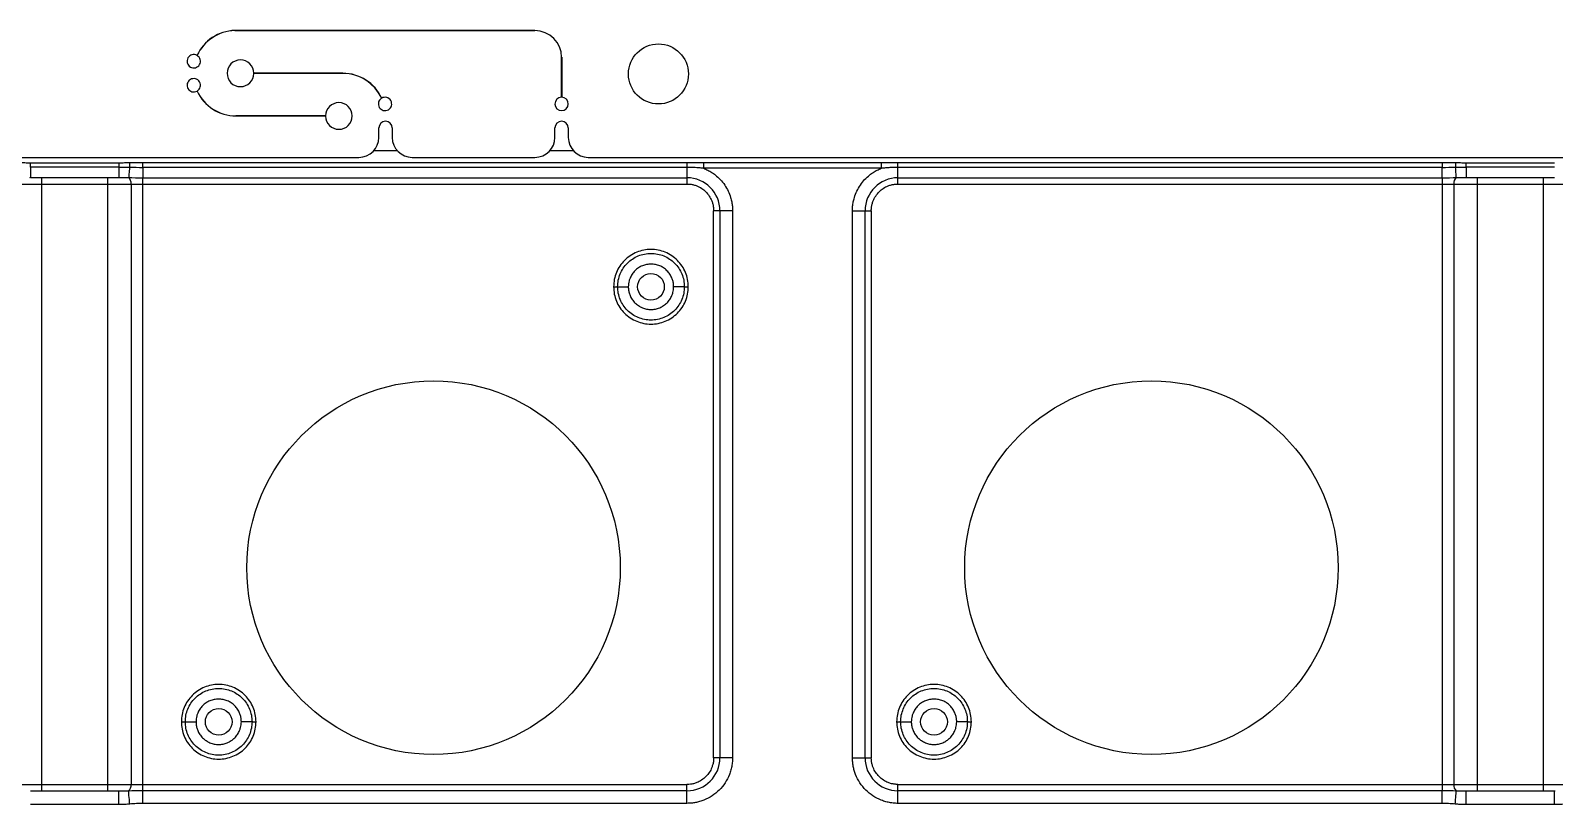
# Model space of a CAD drawing. Header units: millimetres. Extents: x -1 to 1576, y 30 to 633.
# Drawn here: x 249.1 to 363.3, y 184.6 to 242.6 of the extents above; entities that cross this region are included whole.
import ezdxf

# ---------------------------------------------------------------- set-up
doc = ezdxf.new("R2010")
doc.units = ezdxf.units.MM

msp = doc.modelspace()

# ---------------------------------------------------------------- linework, layer by layer
at = {"color": 7, "linetype": 'Continuous', "lineweight": 25}
for p, q in [((264.39, 242.64), (286.9, 242.64)), ((286.9, 242.63), (264.39, 242.63)), ((288.9, 237.63), (288.9, 240.63)), ((288.91, 240.63), (288.91, 237.63)), ((265.82, 239.44), (272.5, 239.44)), ((272.5, 239.43), (265.82, 239.43)), ((264.48, 236.24), (271.2, 236.24)), ((271.2, 236.23), (264.48, 236.23)), ((275.2, 234.63), (275.2, 235.33)), ((276.2, 235.33), (276.2, 234.63)), ((288.4, 234.63), (288.4, 235.33)), ((289.4, 235.33), (289.4, 234.63)), ((183.26, 233.13), (273.7, 233.13)), ((276.58, 233.63), (274.82, 233.63)), ((277.7, 233.13), (286.9, 233.13)), ((289.78, 233.63), (288.02, 233.63)), ((290.9, 233.13), (381.34, 233.13)), ((249.08, 232.73), (255.7, 232.73)), ((249.08, 232.4), (249.08, 232.73)), ((255.7, 232.4), (249.08, 232.4)), ((257.49, 232.74), (298.3, 232.74)), ((298.3, 232.38), (257.49, 232.38)), ((298.3, 232.38), (298.3, 231.13)), ((299.56, 232.75), (312.86, 232.75)), ((312.86, 232.31), (299.56, 232.31)), ((314.12, 232.74), (354.93, 232.74)), ((354.93, 232.38), (314.12, 232.38)), ((314.12, 231.13), (314.12, 232.38)), ((356.72, 232.73), (363.34, 232.73)), ((356.72, 232.4), (356.72, 232.73)), ((363.34, 232.4), (356.72, 232.4)), ((206.48, 231.13), (298.3, 231.13)), ((249.03, 231.63), (249.08, 231.64)), ((249.08, 231.63), (255.7, 231.63)), ((249.91, 231.63), (249.91, 185.63)), ((254.87, 185.63), (254.87, 231.63)), ((255.7, 231.65), (255.8, 231.63)), ((256.62, 231.13), (256.62, 186.13)), ((257.49, 231.6), (298.3, 231.6)), ((257.49, 185.66), (257.49, 231.6)), ((314.12, 231.6), (354.93, 231.6)), ((314.12, 231.13), (405.94, 231.13)), ((354.93, 231.6), (354.93, 185.66)), ((355.81, 186.13), (355.81, 231.13)), ((356.67, 231.63), (356.72, 231.64)), ((356.72, 231.63), (363.34, 231.63)), ((357.55, 231.63), (357.55, 185.63)), ((362.51, 185.63), (362.51, 231.63)), ((301.72, 229.13), (300.3, 229.13)), ((300.3, 188.13), (300.3, 229.13)), ((300.77, 229.13), (300.77, 188.13)), ((301.72, 229.13), (301.72, 188.13)), ((310.71, 188.13), (310.71, 229.13)), ((310.71, 229.13), (312.12, 229.13)), ((311.65, 188.13), (311.65, 229.13)), ((312.12, 229.13), (312.12, 188.13)), ((301.72, 188.13), (300.3, 188.13)), ((310.71, 188.13), (312.12, 188.13)), ((206.48, 186.13), (298.3, 186.13)), ((255.7, 185.63), (249.08, 185.63)), ((255.75, 185.63), (255.7, 185.63)), ((298.3, 185.66), (257.49, 185.66)), ((298.3, 184.72), (298.3, 186.13)), ((314.12, 184.72), (314.12, 186.13)), ((314.12, 186.13), (405.94, 186.13)), ((354.93, 185.66), (314.12, 185.66)), ((363.34, 185.63), (356.72, 185.63)), ((363.39, 185.63), (363.34, 185.63)), ((255.7, 184.63), (249.08, 184.63)), ((298.3, 184.72), (257.49, 184.72)), ((354.93, 184.72), (314.12, 184.72)), ((363.34, 184.63), (356.72, 184.63))]:
    msp.add_line(p, q, dxfattribs=at)
for centre, radius in [((296.16, 239.38), 2.25), ((279.3, 202.38), 14), ((333.12, 202.38), 14)]:
    msp.add_circle(centre, radius, dxfattribs=at)
at = {"color": 141}
for centre in [(295.6, 223.43), (263.19, 190.83), (316.82, 190.83)]:
    msp.add_circle(centre, 1, dxfattribs=at)
at = {"color": 7, "linetype": 'Continuous', "lineweight": 25}
for centre, radius, start, end in [((264.48, 239.43), 3.21, 91.5822, 155.3856), ((264.48, 239.43), 3.2, 91.5847, 155.403), ((286.9, 240.63), 2, 0, 90), ((286.9, 240.63), 2, 360, 90), ((261.32, 240.33), 0.5, 60.3991, 59.2477), ((264.82, 239.43), 1, 0.2862, 359.7133), ((261.32, 238.53), 0.5, 300.73, 299.5792), ((272.5, 236.23), 3.2, 24.6158, 89.9998), ((272.5, 236.23), 3.19, 24.5983, 89.9998), ((264.48, 239.43), 3.2, 204.6089, 269.9998), ((264.48, 239.43), 3.19, 204.5914, 269.9998), ((272.2, 236.23), 1, 180.286, 179.7136), ((275.66, 237.13), 0.5, 120.7513, 119.6), ((288.9, 237.13), 0.5, 90.573, 89.427), ((275.7, 235.33), 0.5, 360, 180), ((288.9, 235.33), 0.5, 360, 180), ((273.7, 234.63), 1.5, 270, 360), ((277.7, 234.63), 1.5, 180, 270), ((286.9, 234.63), 1.5, 270, 360), ((290.9, 234.63), 1.5, 180, 270), ((256.06, 231.21), 0.562, 352.1767, 47.5651), ((298.3, 229.13), 2.47, 0, 90), ((314.12, 229.13), 2.47, 90, 180), ((356.36, 231.21), 0.562, 132.435, 187.8232), ((298.3, 188.13), 2.47, 270, 360), ((314.12, 188.13), 2.47, 180, 270), ((256.06, 186.06), 0.562, 312.435, 7.8232), ((356.36, 186.06), 0.562, 172.1767, 227.5651)]:
    msp.add_arc(centre, radius, start, end, dxfattribs=at)
for points, knots in [([(248.29, 232.74), (248.41, 232.74), (248.67, 232.73), (248.93, 232.73), (249.08, 232.73)], [0, 0, 0, 0, 0.452244, 1, 1, 1, 1]), ([(249.08, 232.4), (249.08, 232.18), (249.08, 231.99), (249.08, 231.71), (249.08, 231.63), (249.08, 231.63)], [0, 0, 0, 0, 0.5, 0.5, 1, 1, 1, 1]), ([(255.7, 232.73), (255.85, 232.73), (256.11, 232.73), (256.37, 232.74), (256.49, 232.74)], [0, 0, 0, 0, 0.548125, 1, 1, 1, 1]), ([(255.7, 232.4), (255.7, 232.18), (255.7, 231.99), (255.7, 231.71), (255.7, 231.63), (255.7, 231.63)], [0, 0, 0, 0, 0.5, 0.5, 1, 1, 1, 1]), ([(256.5, 232.39), (256.49, 232.2), (256.47, 232.02), (256.45, 231.75), (256.44, 231.66), (256.44, 231.62)], [0, 0, 0, 0, 0.5, 0.5, 1, 1, 1, 1]), ([(256.49, 232.74), (256.69, 232.74), (257.02, 232.74), (257.35, 232.74), (257.49, 232.74)], [0, 0, 0, 0, 0.580575, 1, 1, 1, 1]), ([(257.49, 232.38), (257.49, 232.2), (257.49, 232.04), (257.49, 231.77), (257.49, 231.66), (257.49, 231.6)], [0, 0, 0, 0, 0.5, 0.5, 1, 1, 1, 1]), ([(298.3, 232.74), (298.39, 232.74), (298.6, 232.74), (298.94, 232.74), (299.26, 232.75), (299.48, 232.75), (299.56, 232.75)], [0, 0, 0, 0, 0.221378, 0.492164, 0.7995, 1, 1, 1, 1]), ([(299.56, 232.31), (299.47, 232.32), (299.3, 232.34), (299.05, 232.35), (298.8, 232.37), (298.55, 232.38), (298.38, 232.38), (298.3, 232.38)], [0, 0, 0, 0, 0.206312, 0.408164, 0.606837, 0.80366, 1, 1, 1, 1]), ([(299.56, 232.31), (299.56, 232.4), (299.56, 232.49), (299.56, 232.64), (299.56, 232.71), (299.56, 232.75)], [0, 0, 0, 0, 0.5, 0.5, 1, 1, 1, 1]), ([(299.56, 232.31), (299.61, 232.29), (299.71, 232.24), (299.86, 232.17), (300.01, 232.09), (300.15, 232.01), (300.29, 231.91), (300.51, 231.74), (300.81, 231.47), (301.14, 231.06), (301.4, 230.61), (301.56, 230.18), (301.66, 229.79), (301.71, 229.46), (301.71, 229.24), (301.72, 229.13)], [0, 0, 0, 0, 0.040883, 0.08158, 0.122187, 0.162802, 0.203521, 0.244441, 0.372171, 0.500035, 0.627766, 0.75563, 0.837187, 0.918385, 1, 1, 1, 1]), ([(310.71, 229.13), (310.71, 229.19), (310.71, 229.3), (310.72, 229.46), (310.74, 229.63), (310.77, 229.79), (310.81, 229.95), (310.88, 230.23), (311.03, 230.61), (311.29, 231.06), (311.61, 231.47), (311.95, 231.78), (312.27, 232.01), (312.56, 232.18), (312.76, 232.26), (312.86, 232.31)], [0, 0, 0, 0, 0.040883, 0.08158, 0.122187, 0.162802, 0.203521, 0.244441, 0.372171, 0.500035, 0.627766, 0.75563, 0.837187, 0.918385, 1, 1, 1, 1]), ([(312.86, 232.75), (312.95, 232.75), (313.16, 232.75), (313.49, 232.74), (313.82, 232.74), (314.03, 232.74), (314.12, 232.74)], [0, 0, 0, 0, 0.200515, 0.50786, 0.778848, 1, 1, 1, 1]), ([(312.86, 232.75), (312.86, 232.71), (312.86, 232.64), (312.86, 232.49), (312.86, 232.4), (312.86, 232.31)], [0, 0, 0, 0, 0.5, 0.5, 1, 1, 1, 1]), ([(314.12, 232.38), (314.02, 232.38), (313.81, 232.38), (313.5, 232.36), (313.18, 232.34), (312.97, 232.32), (312.86, 232.31)], [0, 0, 0, 0, 0.245457, 0.492199, 0.742868, 1, 1, 1, 1]), ([(354.93, 232.74), (355.07, 232.74), (355.41, 232.74), (355.74, 232.74), (355.93, 232.74)], [0, 0, 0, 0, 0.420474, 1, 1, 1, 1]), ([(354.93, 231.6), (354.93, 231.66), (354.93, 231.77), (354.93, 232.04), (354.93, 232.2), (354.93, 232.38)], [0, 0, 0, 0, 0.5, 0.5, 1, 1, 1, 1]), ([(355.98, 231.62), (355.98, 231.66), (355.97, 231.75), (355.95, 232.02), (355.94, 232.2), (355.92, 232.39)], [0, 0, 0, 0, 0.5, 0.5, 1, 1, 1, 1]), ([(355.93, 232.74), (356.05, 232.74), (356.31, 232.73), (356.57, 232.73), (356.72, 232.73)], [0, 0, 0, 0, 0.4522442, 1, 1, 1, 1]), ([(356.72, 232.4), (356.72, 232.18), (356.72, 231.99), (356.72, 231.71), (356.72, 231.63), (356.72, 231.63)], [0, 0, 0, 0, 0.5, 0.5, 1, 1, 1, 1]), ([(298.3, 231.13), (298.34, 231.13), (298.43, 231.13), (298.55, 231.12), (298.68, 231.1), (298.8, 231.07), (298.92, 231.04), (299.13, 230.96), (299.41, 230.82), (299.72, 230.56), (299.98, 230.24), (300.15, 229.92), (300.24, 229.63), (300.29, 229.38), (300.3, 229.22), (300.3, 229.13)], [0, 0, 0, 0, 0.040276, 0.080243, 0.120058, 0.159883, 0.199877, 0.240199, 0.370043, 0.500057, 0.629901, 0.759916, 0.840121, 0.919721, 1, 1, 1, 1]), ([(312.12, 229.13), (312.12, 229.18), (312.12, 229.26), (312.14, 229.38), (312.15, 229.51), (312.18, 229.63), (312.22, 229.75), (312.29, 229.96), (312.44, 230.24), (312.7, 230.56), (313.01, 230.82), (313.33, 230.98), (313.62, 231.08), (313.87, 231.12), (314.04, 231.13), (314.12, 231.13)], [0, 0, 0, 0, 0.0402761, 0.0802426, 0.1200582, 0.159883, 0.1998773, 0.2401994, 0.3700431, 0.5000574, 0.6299012, 0.7599156, 0.8401208, 0.919721, 1, 1, 1, 1]), ([(298.4, 223.43), (298.4, 223.8), (298.33, 224.17), (298.05, 224.84), (297.84, 225.15), (297.32, 225.67), (297.01, 225.88), (296.33, 226.16), (295.97, 226.23), (295.23, 226.23), (294.87, 226.16), (294.19, 225.88), (293.88, 225.67), (293.36, 225.15), (293.15, 224.84), (292.87, 224.17), (292.8, 223.8), (292.8, 223.43)], [0, 0, 0, 0, 0.125, 0.125, 0.25, 0.25, 0.375, 0.375, 0.5, 0.5, 0.625, 0.625, 0.75, 0.75, 0.875, 0.875, 1, 1, 1, 1]), ([(293.1, 223.43), (293.1, 223.76), (293.17, 224.09), (293.42, 224.69), (293.6, 224.97), (294.06, 225.43), (294.34, 225.62), (294.95, 225.87), (295.27, 225.93), (295.93, 225.93), (296.26, 225.87), (296.86, 225.62), (297.14, 225.43), (297.6, 224.97), (297.79, 224.69), (298.04, 224.09), (298.1, 223.76), (298.1, 223.43)], [0, 0, 0, 0, 0.125, 0.125, 0.25, 0.25, 0.375, 0.375, 0.5, 0.5, 0.625, 0.625, 0.75, 0.75, 0.875, 0.875, 1, 1, 1, 1]), ([(297.3, 223.43), (297.3, 223.48), (297.3, 223.57), (297.28, 223.7), (297.26, 223.83), (297.22, 223.96), (297.15, 224.15), (297.02, 224.38), (296.81, 224.64), (296.55, 224.86), (296.26, 225.01), (295.94, 225.11), (295.6, 225.14), (295.27, 225.11), (294.95, 225.01), (294.65, 224.86), (294.39, 224.64), (294.18, 224.38), (294.04, 224.12), (293.95, 223.87), (293.91, 223.66), (293.9, 223.51), (293.9, 223.43)], [0, 0, 0, 0, 0.025179, 0.050131, 0.075011, 0.099977, 0.125185, 0.187589, 0.250097, 0.312505, 0.375015, 0.437474, 0.500034, 0.562494, 0.62505, 0.68745, 0.749957, 0.812365, 0.874867, 0.916675, 0.958143, 1, 1, 1, 1]), ([(292.8, 223.43), (292.8, 223.07), (292.87, 222.7), (293.15, 222.02), (293.36, 221.71), (293.88, 221.19), (294.19, 220.99), (294.87, 220.71), (295.23, 220.63), (295.97, 220.63), (296.33, 220.71), (297.01, 220.99), (297.32, 221.19), (297.84, 221.71), (298.05, 222.02), (298.33, 222.7), (298.4, 223.07), (298.4, 223.43)], [0, 0, 0, 0, 0.125, 0.125, 0.25, 0.25, 0.375, 0.375, 0.5, 0.5, 0.625, 0.625, 0.75, 0.75, 0.875, 0.875, 1, 1, 1, 1]), ([(292.8, 223.43), (292.88, 223.43), (292.96, 223.43), (293.07, 223.43), (293.1, 223.43), (293.1, 223.43)], [0, 0, 0, 0, 0.5, 0.5, 1, 1, 1, 1]), ([(298.1, 223.43), (298.1, 223.11), (298.04, 222.78), (297.79, 222.17), (297.6, 221.9), (297.14, 221.43), (296.86, 221.25), (296.26, 221), (295.93, 220.93), (295.27, 220.93), (294.95, 221), (294.34, 221.25), (294.06, 221.43), (293.6, 221.9), (293.42, 222.17), (293.17, 222.78), (293.1, 223.11), (293.1, 223.43)], [0, 0, 0, 0, 0.125, 0.125, 0.25, 0.25, 0.375, 0.375, 0.5, 0.5, 0.625, 0.625, 0.75, 0.75, 0.875, 0.875, 1, 1, 1, 1]), ([(293.1, 223.43), (293.1, 223.43), (293.19, 223.43), (293.48, 223.43), (293.69, 223.43), (293.9, 223.43)], [0, 0, 0, 0, 0.5, 0.5, 1, 1, 1, 1]), ([(293.9, 223.43), (293.9, 223.39), (293.9, 223.3), (293.92, 223.17), (293.95, 223.04), (293.98, 222.91), (294.05, 222.72), (294.18, 222.48), (294.39, 222.22), (294.65, 222.01), (294.95, 221.85), (295.27, 221.75), (295.6, 221.72), (295.93, 221.75), (296.26, 221.85), (296.55, 222.01), (296.81, 222.22), (297.02, 222.48), (297.16, 222.75), (297.25, 222.99), (297.29, 223.21), (297.3, 223.36), (297.3, 223.43)], [0, 0, 0, 0, 0.025112, 0.050024, 0.074894, 0.099876, 0.125125, 0.187521, 0.250086, 0.312492, 0.374998, 0.437457, 0.500018, 0.562477, 0.625038, 0.687445, 0.749954, 0.812363, 0.874867, 0.916676, 0.958144, 1, 1, 1, 1]), ([(298.1, 223.43), (298.1, 223.43), (298.01, 223.43), (297.72, 223.43), (297.51, 223.43), (297.3, 223.43)], [0, 0, 0, 0, 0.5, 0.5, 1, 1, 1, 1]), ([(298.1, 223.43), (298.1, 223.43), (298.13, 223.43), (298.24, 223.43), (298.32, 223.43), (298.4, 223.43)], [0, 0, 0, 0, 0.5, 0.5, 1, 1, 1, 1]), ([(265.99, 190.83), (265.99, 191.2), (265.91, 191.57), (265.63, 192.24), (265.43, 192.55), (264.91, 193.07), (264.6, 193.28), (263.92, 193.56), (263.55, 193.63), (262.82, 193.63), (262.45, 193.56), (261.78, 193.28), (261.47, 193.07), (260.95, 192.55), (260.74, 192.24), (260.46, 191.57), (260.39, 191.2), (260.39, 190.83)], [0, 0, 0, 0, 0.125, 0.125, 0.25, 0.25, 0.375, 0.375, 0.5, 0.5, 0.625, 0.625, 0.75, 0.75, 0.875, 0.875, 1, 1, 1, 1]), ([(260.69, 190.83), (260.69, 191.16), (260.75, 191.49), (261, 192.09), (261.19, 192.37), (261.65, 192.83), (261.93, 193.02), (262.53, 193.27), (262.86, 193.33), (263.52, 193.33), (263.84, 193.27), (264.45, 193.02), (264.72, 192.83), (265.19, 192.37), (265.37, 192.09), (265.62, 191.49), (265.69, 191.16), (265.69, 190.83)], [0, 0, 0, 0, 0.125, 0.125, 0.25, 0.25, 0.375, 0.375, 0.5, 0.5, 0.625, 0.625, 0.75, 0.75, 0.875, 0.875, 1, 1, 1, 1]), ([(319.62, 190.83), (319.62, 191.2), (319.55, 191.57), (319.27, 192.24), (319.06, 192.55), (318.54, 193.07), (318.23, 193.28), (317.55, 193.56), (317.19, 193.63), (316.45, 193.63), (316.09, 193.56), (315.41, 193.28), (315.1, 193.07), (314.58, 192.55), (314.37, 192.24), (314.09, 191.57), (314.02, 191.2), (314.02, 190.83)], [0, 0, 0, 0, 0.125, 0.125, 0.25, 0.25, 0.375, 0.375, 0.5, 0.5, 0.625, 0.625, 0.75, 0.75, 0.875, 0.875, 1, 1, 1, 1]), ([(314.32, 190.83), (314.32, 191.16), (314.39, 191.49), (314.64, 192.09), (314.82, 192.37), (315.28, 192.83), (315.56, 193.02), (316.17, 193.27), (316.49, 193.33), (317.15, 193.33), (317.48, 193.27), (318.08, 193.02), (318.36, 192.83), (318.82, 192.37), (319.01, 192.09), (319.26, 191.49), (319.32, 191.16), (319.32, 190.83)], [0, 0, 0, 0, 0.125, 0.125, 0.25, 0.25, 0.375, 0.375, 0.5, 0.5, 0.625, 0.625, 0.75, 0.75, 0.875, 0.875, 1, 1, 1, 1]), ([(264.89, 190.83), (264.89, 190.88), (264.88, 190.97), (264.87, 191.1), (264.84, 191.23), (264.81, 191.36), (264.74, 191.55), (264.61, 191.78), (264.4, 192.04), (264.14, 192.26), (263.84, 192.41), (263.52, 192.51), (263.19, 192.54), (262.85, 192.51), (262.53, 192.41), (262.24, 192.26), (261.98, 192.04), (261.76, 191.78), (261.62, 191.52), (261.54, 191.27), (261.5, 191.06), (261.49, 190.91), (261.49, 190.83)], [0, 0, 0, 0, 0.0251789, 0.0501307, 0.0750111, 0.0999773, 0.1251848, 0.1875885, 0.2500968, 0.3125051, 0.3750153, 0.4374746, 0.5000342, 0.5624944, 0.6250506, 0.6874505, 0.7499574, 0.812365, 0.8748674, 0.9166752, 0.9581435, 1, 1, 1, 1]), ([(318.52, 190.83), (318.52, 190.88), (318.52, 190.97), (318.5, 191.1), (318.48, 191.23), (318.44, 191.36), (318.37, 191.55), (318.24, 191.78), (318.03, 192.04), (317.77, 192.26), (317.48, 192.41), (317.16, 192.51), (316.82, 192.54), (316.49, 192.51), (316.17, 192.41), (315.87, 192.26), (315.61, 192.04), (315.4, 191.78), (315.26, 191.52), (315.17, 191.27), (315.13, 191.06), (315.12, 190.91), (315.12, 190.83)], [0, 0, 0, 0, 0.0251789, 0.0501307, 0.0750111, 0.0999772, 0.1251847, 0.1875884, 0.2500967, 0.312505, 0.3750152, 0.4374745, 0.5000341, 0.5624942, 0.6250504, 0.6874504, 0.7499575, 0.812365, 0.8748675, 0.9166752, 0.9581434, 1, 1, 1, 1]), ([(260.39, 190.83), (260.39, 190.47), (260.46, 190.1), (260.74, 189.42), (260.95, 189.11), (261.47, 188.59), (261.78, 188.39), (262.45, 188.11), (262.82, 188.03), (263.55, 188.03), (263.92, 188.11), (264.6, 188.39), (264.91, 188.59), (265.43, 189.11), (265.63, 189.42), (265.91, 190.1), (265.99, 190.47), (265.99, 190.83)], [0, 0, 0, 0, 0.125, 0.125, 0.25, 0.25, 0.375, 0.375, 0.5, 0.5, 0.625, 0.625, 0.75, 0.75, 0.875, 0.875, 1, 1, 1, 1]), ([(260.39, 190.83), (260.47, 190.83), (260.54, 190.83), (260.66, 190.83), (260.69, 190.83), (260.69, 190.83)], [0, 0, 0, 0, 0.5, 0.5, 1, 1, 1, 1]), ([(265.69, 190.83), (265.69, 190.51), (265.62, 190.18), (265.37, 189.57), (265.19, 189.3), (264.72, 188.83), (264.45, 188.65), (263.84, 188.4), (263.52, 188.33), (262.86, 188.33), (262.53, 188.4), (261.93, 188.65), (261.65, 188.83), (261.19, 189.3), (261, 189.57), (260.75, 190.18), (260.69, 190.51), (260.69, 190.83)], [0, 0, 0, 0, 0.125, 0.125, 0.25, 0.25, 0.375, 0.375, 0.5, 0.5, 0.625, 0.625, 0.75, 0.75, 0.875, 0.875, 1, 1, 1, 1]), ([(260.69, 190.83), (260.69, 190.83), (260.77, 190.83), (261.07, 190.83), (261.28, 190.83), (261.49, 190.83)], [0, 0, 0, 0, 0.5, 0.5, 1, 1, 1, 1]), ([(261.49, 190.83), (261.49, 190.79), (261.49, 190.7), (261.51, 190.57), (261.53, 190.44), (261.57, 190.31), (261.64, 190.12), (261.76, 189.88), (261.98, 189.62), (262.24, 189.41), (262.53, 189.25), (262.85, 189.15), (263.19, 189.12), (263.52, 189.15), (263.84, 189.25), (264.14, 189.41), (264.4, 189.62), (264.61, 189.88), (264.75, 190.15), (264.83, 190.39), (264.88, 190.61), (264.89, 190.76), (264.89, 190.83)], [0, 0, 0, 0, 0.025112, 0.050025, 0.074894, 0.099876, 0.125125, 0.187521, 0.250086, 0.312493, 0.374998, 0.437458, 0.500018, 0.562478, 0.625038, 0.687445, 0.749955, 0.812363, 0.874867, 0.916676, 0.958144, 1, 1, 1, 1]), ([(265.69, 190.83), (265.69, 190.83), (265.6, 190.83), (265.31, 190.83), (265.1, 190.83), (264.89, 190.83)], [0, 0, 0, 0, 0.5, 0.5, 1, 1, 1, 1]), ([(265.69, 190.83), (265.69, 190.83), (265.6, 190.83), (265.31, 190.83), (265.1, 190.83), (264.89, 190.83)], [0, 0, 0, 0, 0.5, 0.5, 1, 1, 1, 1]), ([(265.69, 190.83), (265.69, 190.83), (265.72, 190.83), (265.83, 190.83), (265.91, 190.83), (265.99, 190.83)], [0, 0, 0, 0, 0.5, 0.5, 1, 1, 1, 1]), ([(314.02, 190.83), (314.02, 190.47), (314.09, 190.1), (314.37, 189.42), (314.58, 189.11), (315.1, 188.59), (315.41, 188.39), (316.09, 188.11), (316.45, 188.03), (317.19, 188.03), (317.55, 188.11), (318.23, 188.39), (318.54, 188.59), (319.06, 189.11), (319.27, 189.42), (319.55, 190.1), (319.62, 190.47), (319.62, 190.83)], [0, 0, 0, 0, 0.125, 0.125, 0.25, 0.25, 0.375, 0.375, 0.5, 0.5, 0.625, 0.625, 0.75, 0.75, 0.875, 0.875, 1, 1, 1, 1]), ([(314.02, 190.83), (314.1, 190.83), (314.18, 190.83), (314.29, 190.83), (314.32, 190.83), (314.32, 190.83)], [0, 0, 0, 0, 0.5, 0.5, 1, 1, 1, 1]), ([(319.32, 190.83), (319.32, 190.51), (319.26, 190.18), (319.01, 189.57), (318.82, 189.3), (318.36, 188.83), (318.08, 188.65), (317.48, 188.4), (317.15, 188.33), (316.49, 188.33), (316.17, 188.4), (315.56, 188.65), (315.28, 188.83), (314.82, 189.3), (314.64, 189.57), (314.39, 190.18), (314.32, 190.51), (314.32, 190.83)], [0, 0, 0, 0, 0.125, 0.125, 0.25, 0.25, 0.375, 0.375, 0.5, 0.5, 0.625, 0.625, 0.75, 0.75, 0.875, 0.875, 1, 1, 1, 1]), ([(314.32, 190.83), (314.32, 190.83), (314.41, 190.83), (314.7, 190.83), (314.91, 190.83), (315.12, 190.83)], [0, 0, 0, 0, 0.5, 0.5, 1, 1, 1, 1]), ([(315.12, 190.83), (315.12, 190.79), (315.12, 190.7), (315.14, 190.57), (315.17, 190.44), (315.2, 190.31), (315.27, 190.12), (315.4, 189.88), (315.61, 189.62), (315.87, 189.41), (316.17, 189.25), (316.49, 189.15), (316.82, 189.12), (317.15, 189.15), (317.48, 189.25), (317.77, 189.41), (318.03, 189.62), (318.24, 189.88), (318.38, 190.15), (318.47, 190.39), (318.51, 190.61), (318.52, 190.76), (318.52, 190.83)], [0, 0, 0, 0, 0.025112, 0.050025, 0.074894, 0.099876, 0.125125, 0.187521, 0.250086, 0.312493, 0.374998, 0.437458, 0.500018, 0.562478, 0.625038, 0.687445, 0.749955, 0.812363, 0.874867, 0.916676, 0.958144, 1, 1, 1, 1]), ([(319.32, 190.83), (319.32, 190.83), (319.23, 190.83), (318.94, 190.83), (318.73, 190.83), (318.52, 190.83)], [0, 0, 0, 0, 0.5, 0.5, 1, 1, 1, 1]), ([(319.32, 190.83), (319.32, 190.83), (319.35, 190.83), (319.46, 190.83), (319.54, 190.83), (319.62, 190.83)], [0, 0, 0, 0, 0.5, 0.5, 1, 1, 1, 1]), ([(301.72, 188.13), (301.71, 188.07), (301.71, 187.95), (301.7, 187.76), (301.67, 187.58), (301.64, 187.4), (301.59, 187.23), (301.54, 187.05), (301.42, 186.72), (301.18, 186.24), (300.73, 185.7), (300.19, 185.26), (299.68, 184.99), (299.25, 184.85), (298.94, 184.77), (298.62, 184.73), (298.41, 184.72), (298.3, 184.72)], [0, 0, 0, 0, 0.034552, 0.068858, 0.103016, 0.137128, 0.171294, 0.205615, 0.240191, 0.37006, 0.500029, 0.629897, 0.759866, 0.820152, 0.879909, 0.939678, 1, 1, 1, 1]), ([(300.3, 188.13), (300.3, 188.09), (300.3, 188.01), (300.29, 187.88), (300.27, 187.76), (300.24, 187.64), (300.2, 187.52), (300.13, 187.31), (299.99, 187.03), (299.72, 186.71), (299.41, 186.45), (299.09, 186.28), (298.8, 186.19), (298.55, 186.14), (298.39, 186.14), (298.3, 186.13)], [0, 0, 0, 0, 0.040276, 0.080243, 0.120058, 0.159883, 0.199877, 0.240199, 0.370043, 0.500057, 0.629901, 0.759916, 0.840121, 0.919721, 1, 1, 1, 1]), ([(314.12, 184.72), (314.06, 184.72), (313.94, 184.72), (313.75, 184.74), (313.57, 184.76), (313.39, 184.8), (313.21, 184.84), (313.04, 184.89), (312.7, 185.02), (312.23, 185.26), (311.69, 185.7), (311.25, 186.24), (310.98, 186.76), (310.84, 187.18), (310.76, 187.49), (310.72, 187.81), (310.71, 188.03), (310.71, 188.13)], [0, 0, 0, 0, 0.034552, 0.068858, 0.103016, 0.137128, 0.171294, 0.205615, 0.240191, 0.37006, 0.500029, 0.629897, 0.759866, 0.820152, 0.879909, 0.939678, 1, 1, 1, 1]), ([(314.12, 186.13), (314.08, 186.13), (313.99, 186.14), (313.87, 186.15), (313.75, 186.17), (313.62, 186.19), (313.5, 186.23), (313.3, 186.3), (313.01, 186.45), (312.7, 186.71), (312.44, 187.03), (312.27, 187.35), (312.18, 187.63), (312.13, 187.88), (312.12, 188.05), (312.12, 188.13)], [0, 0, 0, 0, 0.040276, 0.080243, 0.120058, 0.159883, 0.199877, 0.240199, 0.370043, 0.500057, 0.629901, 0.759916, 0.840121, 0.919721, 1, 1, 1, 1]), ([(255.7, 184.63), (255.7, 184.89), (255.7, 185.16), (255.7, 185.53), (255.7, 185.63), (255.7, 185.63)], [0, 0, 0, 0, 0.5, 0.5, 1, 1, 1, 1]), ([(256.52, 184.66), (256.5, 184.89), (256.48, 185.12), (256.45, 185.48), (256.44, 185.6), (256.44, 185.64)], [0, 0, 0, 0, 0.5, 0.5, 1, 1, 1, 1]), ([(257.49, 184.72), (257.49, 184.92), (257.49, 185.13), (257.49, 185.46), (257.49, 185.59), (257.49, 185.66)], [0, 0, 0, 0, 0.5, 0.5, 1, 1, 1, 1]), ([(354.93, 184.72), (354.93, 184.92), (354.93, 185.13), (354.93, 185.46), (354.93, 185.59), (354.93, 185.66)], [0, 0, 0, 0, 0.5, 0.5, 1, 1, 1, 1]), ([(355.9, 184.66), (355.92, 184.89), (355.94, 185.12), (355.97, 185.48), (355.98, 185.6), (355.98, 185.64)], [0, 0, 0, 0, 0.5, 0.5, 1, 1, 1, 1]), ([(356.72, 184.63), (356.72, 184.76), (356.72, 184.89), (356.72, 185.14), (356.72, 185.25), (356.72, 185.43), (356.72, 185.51), (356.72, 185.61), (356.72, 185.63), (356.72, 185.63)], [0, 0, 0, 0, 0.25, 0.25, 0.5, 0.5, 0.75, 0.75, 1, 1, 1, 1]), ([(363.34, 184.63), (363.34, 184.89), (363.34, 185.16), (363.34, 185.53), (363.34, 185.63), (363.34, 185.63)], [0, 0, 0, 0, 0.5, 0.5, 1, 1, 1, 1]), ([(256.52, 184.66), (256.46, 184.65), (256.34, 184.65), (256.15, 184.64), (255.93, 184.63), (255.78, 184.63), (255.7, 184.63)], [0, 0, 0, 0, 0.207871, 0.443757, 0.707773, 1, 1, 1, 1]), ([(257.49, 184.72), (257.41, 184.72), (257.26, 184.72), (257.02, 184.7), (256.77, 184.68), (256.6, 184.67), (256.52, 184.66)], [0, 0, 0, 0, 0.232371, 0.485289, 0.737412, 1, 1, 1, 1]), ([(355.9, 184.66), (355.82, 184.67), (355.65, 184.68), (355.4, 184.7), (355.17, 184.72), (355.01, 184.72), (354.93, 184.72)], [0, 0, 0, 0, 0.26275, 0.514851, 0.767475, 1, 1, 1, 1]), ([(356.72, 184.63), (356.57, 184.63), (356.3, 184.63), (356.02, 184.65), (355.9, 184.66)], [0, 0, 0, 0, 0.556213, 1, 1, 1, 1]), ([(364.16, 184.66), (364.1, 184.65), (363.98, 184.65), (363.79, 184.64), (363.57, 184.63), (363.42, 184.63), (363.34, 184.63)], [0, 0, 0, 0, 0.207871, 0.443757, 0.707773, 1, 1, 1, 1])]:
    msp.add_open_spline(points, degree=3, knots=knots, dxfattribs=at)
for points in [[(255.7, 232.73), (255.7, 232.67), (255.7, 232.54), (255.7, 232.4)], [(255.7, 232.4), (255.97, 232.4), (256.23, 232.4), (256.5, 232.39)], [(256.49, 232.74), (256.5, 232.67), (256.5, 232.54), (256.5, 232.39)], [(256.5, 232.39), (256.84, 232.39), (257.17, 232.38), (257.49, 232.38)], [(257.49, 232.38), (257.49, 232.53), (257.49, 232.67), (257.49, 232.74)], [(298.3, 232.74), (298.3, 232.67), (298.3, 232.53), (298.3, 232.38)], [(314.12, 232.38), (314.12, 232.53), (314.12, 232.67), (314.12, 232.74)], [(354.93, 232.74), (354.93, 232.67), (354.93, 232.53), (354.93, 232.38)], [(354.93, 232.38), (355.26, 232.38), (355.58, 232.39), (355.92, 232.39)], [(355.93, 232.74), (355.93, 232.67), (355.92, 232.54), (355.92, 232.39)], [(355.92, 232.39), (356.19, 232.4), (356.46, 232.4), (356.72, 232.4)], [(255.7, 231.63), (255.96, 231.63), (256.2, 231.63), (256.44, 231.62)], [(256.44, 231.62), (256.76, 231.61), (257.13, 231.6), (257.49, 231.6)], [(354.93, 231.6), (355.3, 231.6), (355.66, 231.61), (355.98, 231.62)], [(355.98, 231.62), (356.22, 231.63), (356.46, 231.63), (356.72, 231.63)], [(256.44, 185.64), (256.2, 185.63), (255.96, 185.63), (255.7, 185.63)], [(257.49, 185.66), (257.13, 185.66), (256.76, 185.65), (256.44, 185.64)], [(355.98, 185.64), (355.66, 185.65), (355.3, 185.66), (354.93, 185.66)], [(356.72, 185.63), (356.46, 185.63), (356.22, 185.63), (355.98, 185.64)]]:
    msp.add_open_spline(points, degree=3, dxfattribs=at)

doc.saveas('drawing.dxf')
